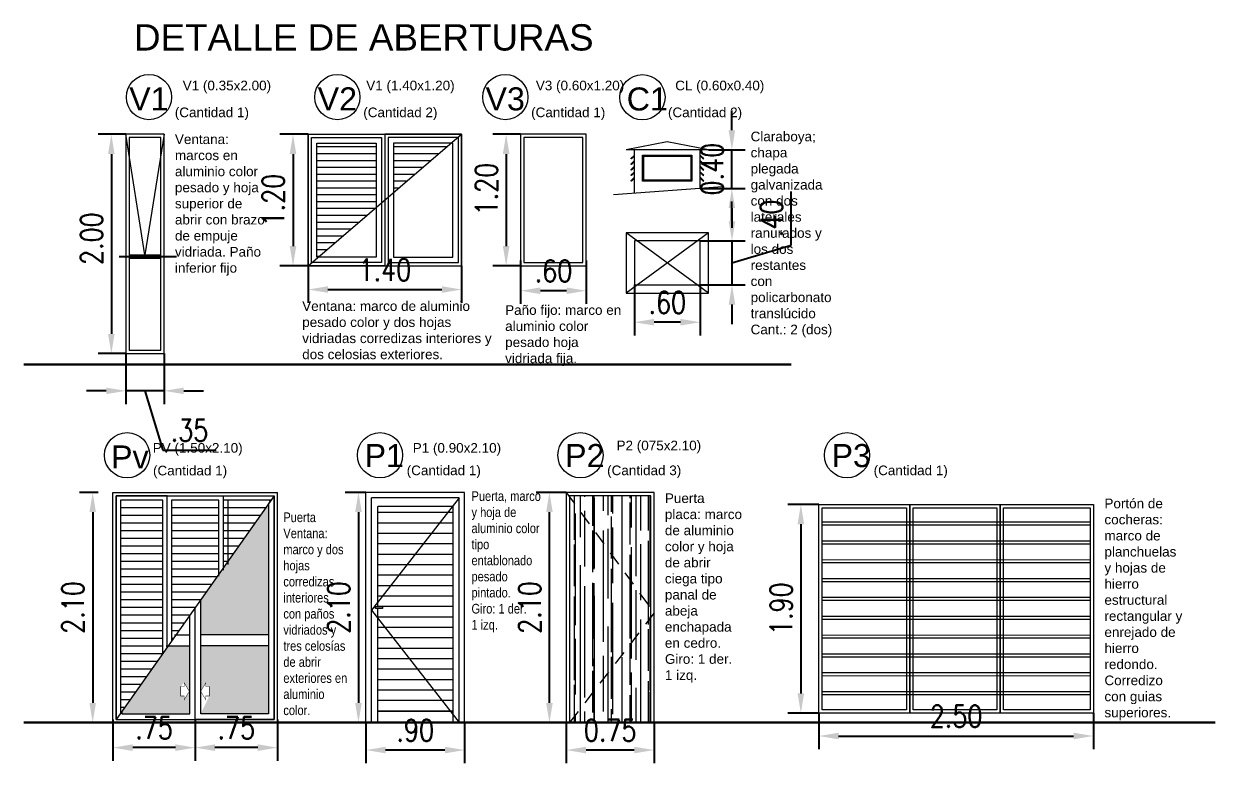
# Model space of a CAD drawing. Header units: millimetres. Extents: x 2761 to 3221, y 1635 to 1962.
# Drawn here: x 2796.51 to 2807.38, y 1922.43 to 1929.18 of the extents above; entities that cross this region are included whole.
import ezdxf

# ---------------------------------------------------------------- set-up
doc = ezdxf.new("R2010")
doc.units = ezdxf.units.MM
doc.linetypes.add('DASHED2', pattern=[9.525, 6.35, -3.175])
doc.layers.get('Defpoints').update_dxf_attribs({"lineweight": 5})
for name, color, linetype, lineweight in [('Aberturas', 239, 'Continuous', 18), ('Cotas', 8, 'Continuous', 15), ('Detalles', 3, 'Continuous', 15), ('Textos', 3, 'Continuous', 9), ('Vistas', 1, 'Continuous', 20)]:
    doc.layers.add(name, color=color, linetype=linetype, lineweight=lineweight)
doc.layers.add('No View', color=70, linetype='Continuous', plot=False)
doc.styles.add('ARIAL', font='arial.ttf')
doc.styles.add('cotas', font='romans.shx', dxfattribs={"width": 0.8})
doc.styles.get("Standard").update_dxf_attribs({"font": 'arial.ttf'})
doc.linetypes.add('ZIGZAG', pattern='A,0.00254,-5.08,[131,ltypeshp.shx,S=5.08,R=0,X=-5.08,Y=0],-10.16,[131,ltypeshp.shx,S=5.08,R=180,X=5.08,Y=0],-5.08', length=20.32254)
doc.dimstyles.new('Esc 1-100', dxfattribs={"dimtxt": 0.2, "dimasz": 0.18, "dimexe": 0.12, "dimexo": 0, "dimgap": 0.08, "dimtad": 1, "dimzin": 4, "dimdsep": 46, "dimtxsty": 'cotas', "dimcen": 2.5, "dimclrd": 7, "dimclre": 7, "dimclrt": 256, "dimaunit": 1, "dimadec": 3, "dimazin": 0, "dimtfac": 1, "dimtmove": 1, "dimatfit": 3, "dimfxl": 0.12, "dimarcsym": 0})

# ---------------------------------------------------------------- blocks, each defined once
blk = doc.blocks.new('*D62')
at = {"layer": 'Cotas', "color": 7, "lineweight": -2, "transparency": 16777216}
for p, q in [((2797.191, 1924.904), (2797.021, 1924.904)), ((2797.141, 1924.724), (2797.141, 1922.984)), ((2797.191, 1922.804), (2797.021, 1922.804))]:
    blk.add_line(p, q, dxfattribs=at)
at = {"layer": 'Cotas', "color": 7, "transparency": 16777216}
for points in [[(2797.111, 1924.724), (2797.171, 1924.724), (2797.141, 1924.904)], [(2797.111, 1922.984), (2797.171, 1922.984), (2797.141, 1922.804)]]:
    blk.add_solid(points, dxfattribs=at)
at = {"layer": 'Defpoints', "color": 0, "transparency": 16777216}
for p in [(2797.191, 1924.904), (2797.141, 1922.804), (2797.191, 1922.804)]:
    blk.add_point(p, dxfattribs=at)
at = {"layer": 'Cotas', "transparency": 16777216, "insert": (2796.961, 1923.854), "char_height": 0.2, "attachment_point": 5, "rotation": 90, "style": 'cotas'}
blk.add_mtext('2.10', dxfattribs=at)
blk = doc.blocks.new('Sbpln082')
at = {"color": 0, "linetype": 'ByBlock', "const_width": 0.019}
blk.add_lwpolyline([(0, 0), (-0.228, 0.378), (-0.228, 0.209), (-0.38, 0.209), (-0.38, 0), (-0.38, -0.209), (-0.228, -0.209), (-0.228, -0.378)], close=True, dxfattribs=at)
blk.add_lwpolyline([(0, 0), (-0.228, 0.378), (-0.228, 0.209), (-0.38, 0.209), (-0.38, 0), (-0.38, -0.209), (-0.228, -0.209), (-0.228, -0.378)], close=True, dxfattribs=at)
blk = doc.blocks.new('*D140')
at = {"layer": 'Cotas', "color": 7, "lineweight": -2, "transparency": 16777216}
for p, q in [((2797.326, 1922.834), (2797.326, 1922.456)), ((2798.076, 1922.834), (2798.076, 1922.456)), ((2797.896, 1922.576), (2797.506, 1922.576))]:
    blk.add_line(p, q, dxfattribs=at)
at = {"layer": 'Cotas', "color": 7, "transparency": 16777216}
for points in [[(2797.506, 1922.606), (2797.506, 1922.546), (2797.326, 1922.576)], [(2797.896, 1922.606), (2797.896, 1922.546), (2798.076, 1922.576)]]:
    blk.add_solid(points, dxfattribs=at)
at = {"layer": 'Defpoints', "color": 0, "transparency": 16777216}
for p in [(2797.326, 1922.834), (2798.076, 1922.834), (2797.326, 1922.576)]:
    blk.add_point(p, dxfattribs=at)
at = {"layer": 'Cotas', "transparency": 16777216, "insert": (2797.701, 1922.756), "char_height": 0.2, "attachment_point": 5, "style": 'cotas'}
blk.add_mtext('.75', dxfattribs=at)
blk = doc.blocks.new('*D63')
at = {"layer": 'Cotas', "color": 7, "lineweight": -2, "transparency": 16777216}
for p, q in [((2798.076, 1922.834), (2798.076, 1922.456)), ((2798.826, 1922.834), (2798.826, 1922.456)), ((2798.646, 1922.576), (2798.256, 1922.576))]:
    blk.add_line(p, q, dxfattribs=at)
at = {"layer": 'Cotas', "color": 7, "transparency": 16777216}
for points in [[(2798.256, 1922.606), (2798.256, 1922.546), (2798.076, 1922.576)], [(2798.646, 1922.606), (2798.646, 1922.546), (2798.826, 1922.576)]]:
    blk.add_solid(points, dxfattribs=at)
at = {"layer": 'Defpoints', "color": 0, "transparency": 16777216}
for p in [(2798.076, 1922.834), (2798.826, 1922.834), (2798.076, 1922.576)]:
    blk.add_point(p, dxfattribs=at)
at = {"layer": 'Cotas', "transparency": 16777216, "insert": (2798.451, 1922.756), "char_height": 0.2, "attachment_point": 5, "style": 'cotas'}
blk.add_mtext('.75', dxfattribs=at)
blk = doc.blocks.new('*D141')
at = {"layer": 'Cotas', "color": 7, "lineweight": -2, "transparency": 16777216}
for p, q in [((2799.106, 1928.17), (2798.848, 1928.17)), ((2798.968, 1927.99), (2798.968, 1927.15)), ((2799.106, 1926.97), (2798.848, 1926.97))]:
    blk.add_line(p, q, dxfattribs=at)
at = {"layer": 'Cotas', "color": 7, "transparency": 16777216}
for points in [[(2798.938, 1927.99), (2798.998, 1927.99), (2798.968, 1928.17)], [(2798.938, 1927.15), (2798.998, 1927.15), (2798.968, 1926.97)]]:
    blk.add_solid(points, dxfattribs=at)
at = {"layer": 'Defpoints', "color": 0, "transparency": 16777216}
for p in [(2799.106, 1928.17), (2798.968, 1926.97), (2799.106, 1926.97)]:
    blk.add_point(p, dxfattribs=at)
at = {"layer": 'Cotas', "transparency": 16777216, "insert": (2798.788, 1927.57), "char_height": 0.2, "attachment_point": 5, "rotation": 90, "style": 'cotas'}
blk.add_mtext('1.20', dxfattribs=at)
blk = doc.blocks.new('*D142')
at = {"layer": 'Cotas', "color": 7, "lineweight": -2, "transparency": 16777216}
for p, q in [((2799.106, 1926.97), (2799.106, 1926.634)), ((2800.506, 1926.97), (2800.506, 1926.634)), ((2799.286, 1926.754), (2800.326, 1926.754))]:
    blk.add_line(p, q, dxfattribs=at)
at = {"layer": 'Cotas', "color": 7, "transparency": 16777216}
for points in [[(2799.286, 1926.784), (2799.286, 1926.724), (2799.106, 1926.754)], [(2800.326, 1926.784), (2800.326, 1926.724), (2800.506, 1926.754)]]:
    blk.add_solid(points, dxfattribs=at)
at = {"layer": 'Defpoints', "color": 0, "transparency": 16777216}
for p in [(2799.106, 1926.97), (2800.506, 1926.97), (2800.506, 1926.754)]:
    blk.add_point(p, dxfattribs=at)
at = {"layer": 'Cotas', "transparency": 16777216, "insert": (2799.806, 1926.934), "char_height": 0.2, "attachment_point": 5, "style": 'cotas'}
blk.add_mtext('1.40', dxfattribs=at)
blk = doc.blocks.new('*D143')
at = {"layer": 'Cotas', "color": 7, "lineweight": -2, "transparency": 16777216}
for p, q in [((2799.633, 1924.904), (2799.445, 1924.904)), ((2799.565, 1924.724), (2799.565, 1922.984)), ((2799.633, 1922.804), (2799.445, 1922.804))]:
    blk.add_line(p, q, dxfattribs=at)
at = {"layer": 'Cotas', "color": 7, "transparency": 16777216}
for points in [[(2799.535, 1924.724), (2799.595, 1924.724), (2799.565, 1924.904)], [(2799.535, 1922.984), (2799.595, 1922.984), (2799.565, 1922.804)]]:
    blk.add_solid(points, dxfattribs=at)
at = {"layer": 'Defpoints', "color": 0, "transparency": 16777216}
for p in [(2799.633, 1924.904), (2799.565, 1922.804), (2799.633, 1922.804)]:
    blk.add_point(p, dxfattribs=at)
at = {"layer": 'Cotas', "transparency": 16777216, "insert": (2799.385, 1923.854), "char_height": 0.2, "attachment_point": 5, "rotation": 90, "style": 'cotas'}
blk.add_mtext('2.10', dxfattribs=at)
blk = doc.blocks.new('*D144')
at = {"layer": 'Cotas', "color": 7, "lineweight": -2, "transparency": 16777216}
for p, q in [((2799.633, 1922.804), (2799.633, 1922.434)), ((2800.533, 1922.804), (2800.533, 1922.434)), ((2800.353, 1922.554), (2799.813, 1922.554))]:
    blk.add_line(p, q, dxfattribs=at)
at = {"layer": 'Cotas', "color": 7, "transparency": 16777216}
for points in [[(2799.813, 1922.584), (2799.813, 1922.524), (2799.633, 1922.554)], [(2800.353, 1922.584), (2800.353, 1922.524), (2800.533, 1922.554)]]:
    blk.add_solid(points, dxfattribs=at)
at = {"layer": 'Defpoints', "color": 0, "transparency": 16777216}
for p in [(2799.633, 1922.804), (2800.533, 1922.804), (2799.633, 1922.554)]:
    blk.add_point(p, dxfattribs=at)
at = {"layer": 'Cotas', "transparency": 16777216, "insert": (2800.083, 1922.734), "char_height": 0.2, "attachment_point": 5, "style": 'cotas'}
blk.add_mtext('.90', dxfattribs=at)
blk = doc.blocks.new('*D145')
at = {"layer": 'Cotas', "color": 7, "lineweight": -2, "transparency": 16777216}
for p, q in [((2801.461, 1922.804), (2801.461, 1922.434)), ((2802.261, 1922.804), (2802.261, 1922.434)), ((2802.081, 1922.554), (2801.641, 1922.554))]:
    blk.add_line(p, q, dxfattribs=at)
at = {"layer": 'Cotas', "color": 7, "transparency": 16777216}
for points in [[(2801.641, 1922.584), (2801.641, 1922.524), (2801.461, 1922.554)], [(2802.081, 1922.584), (2802.081, 1922.524), (2802.261, 1922.554)]]:
    blk.add_solid(points, dxfattribs=at)
at = {"layer": 'Defpoints', "color": 0, "transparency": 16777216}
for p in [(2801.461, 1922.804), (2802.261, 1922.804), (2801.461, 1922.554)]:
    blk.add_point(p, dxfattribs=at)
at = {"layer": 'Cotas', "transparency": 16777216, "insert": (2801.861, 1922.734), "char_height": 0.2, "attachment_point": 5, "style": 'cotas'}
blk.add_mtext('0.75', dxfattribs=at)
blk = doc.blocks.new('*D146')
at = {"layer": 'Cotas', "color": 7, "lineweight": -2, "transparency": 16777216}
for p, q in [((2801.461, 1924.904), (2801.187, 1924.904)), ((2801.307, 1922.984), (2801.307, 1924.724)), ((2801.461, 1922.804), (2801.187, 1922.804))]:
    blk.add_line(p, q, dxfattribs=at)
at = {"layer": 'Cotas', "color": 7, "transparency": 16777216}
for points in [[(2801.277, 1924.724), (2801.337, 1924.724), (2801.307, 1924.904)], [(2801.277, 1922.984), (2801.337, 1922.984), (2801.307, 1922.804)]]:
    blk.add_solid(points, dxfattribs=at)
at = {"layer": 'Defpoints', "color": 0, "transparency": 16777216}
for p in [(2801.307, 1924.904), (2801.461, 1924.904), (2801.461, 1922.804)]:
    blk.add_point(p, dxfattribs=at)
at = {"layer": 'Cotas', "transparency": 16777216, "insert": (2801.127, 1923.854), "char_height": 0.2, "attachment_point": 5, "rotation": 90, "style": 'cotas'}
blk.add_mtext('2.10', dxfattribs=at)
blk = doc.blocks.new('*D64')
at = {"layer": 'Cotas', "color": 7, "lineweight": -2, "transparency": 16777216}
for p, q in [((2801.044, 1928.17), (2800.792, 1928.17)), ((2800.912, 1927.99), (2800.912, 1927.15)), ((2801.044, 1926.97), (2800.792, 1926.97))]:
    blk.add_line(p, q, dxfattribs=at)
at = {"layer": 'Cotas', "color": 7, "transparency": 16777216}
for points in [[(2800.882, 1927.99), (2800.942, 1927.99), (2800.912, 1928.17)], [(2800.882, 1927.15), (2800.942, 1927.15), (2800.912, 1926.97)]]:
    blk.add_solid(points, dxfattribs=at)
at = {"layer": 'Defpoints', "color": 0, "transparency": 16777216}
for p in [(2801.044, 1928.17), (2800.912, 1926.97), (2801.044, 1926.97)]:
    blk.add_point(p, dxfattribs=at)
at = {"layer": 'Cotas', "transparency": 16777216, "insert": (2800.732, 1927.67), "char_height": 0.2, "attachment_point": 5, "rotation": 90, "style": 'cotas'}
blk.add_mtext('1.20', dxfattribs=at)
blk = doc.blocks.new('*D65')
at = {"layer": 'Cotas', "color": 7, "lineweight": -2, "transparency": 16777216}
for p, q in [((2801.044, 1927.02), (2801.044, 1926.623)), ((2801.643, 1927.02), (2801.643, 1926.623)), ((2801.463, 1926.743), (2801.224, 1926.743))]:
    blk.add_line(p, q, dxfattribs=at)
at = {"layer": 'Cotas', "color": 7, "transparency": 16777216}
for points in [[(2801.224, 1926.773), (2801.224, 1926.713), (2801.044, 1926.743)], [(2801.463, 1926.773), (2801.463, 1926.713), (2801.643, 1926.743)]]:
    blk.add_solid(points, dxfattribs=at)
at = {"layer": 'Defpoints', "color": 0, "transparency": 16777216}
for p in [(2801.044, 1927.02), (2801.643, 1927.02), (2801.044, 1926.743)]:
    blk.add_point(p, dxfattribs=at)
at = {"layer": 'Cotas', "transparency": 16777216, "insert": (2801.344, 1926.923), "char_height": 0.2, "attachment_point": 5, "style": 'cotas'}
blk.add_mtext('.60', dxfattribs=at)
blk = doc.blocks.new('*D66')
at = {"layer": 'Cotas', "color": 7, "lineweight": -2, "transparency": 16777216}
for p, q in [((2797.444, 1928.17), (2797.191, 1928.17)), ((2797.311, 1927.99), (2797.311, 1926.35)), ((2797.444, 1926.17), (2797.191, 1926.17))]:
    blk.add_line(p, q, dxfattribs=at)
at = {"layer": 'Cotas', "color": 7, "transparency": 16777216}
for points in [[(2797.281, 1927.99), (2797.341, 1927.99), (2797.311, 1928.17)], [(2797.281, 1926.35), (2797.341, 1926.35), (2797.311, 1926.17)]]:
    blk.add_solid(points, dxfattribs=at)
at = {"layer": 'Defpoints', "color": 0, "transparency": 16777216}
for p in [(2797.444, 1928.17), (2797.311, 1926.17), (2797.444, 1926.17)]:
    blk.add_point(p, dxfattribs=at)
at = {"layer": 'Cotas', "transparency": 16777216, "insert": (2797.131, 1927.218), "char_height": 0.2, "attachment_point": 5, "rotation": 90, "style": 'cotas'}
blk.add_mtext('2.00', dxfattribs=at)
blk = doc.blocks.new('*D67')
at = {"layer": 'Cotas', "color": 7, "lineweight": -2, "transparency": 16777216}
for p, q in [((2797.444, 1926.17), (2797.444, 1925.71)), ((2797.792, 1926.17), (2797.792, 1925.71)), ((2797.264, 1925.83), (2797.084, 1925.83)), ((2797.792, 1925.83), (2797.444, 1925.83)), ((2797.792, 1925.83), (2797.444, 1925.83)), ((2797.618, 1925.83), (2797.78, 1925.29)), ((2797.972, 1925.83), (2798.152, 1925.83)), ((2797.78, 1925.29), (2798.268, 1925.29))]:
    blk.add_line(p, q, dxfattribs=at)
at = {"layer": 'Cotas', "color": 7, "transparency": 16777216}
for points in [[(2797.264, 1925.86), (2797.264, 1925.8), (2797.444, 1925.83)], [(2797.972, 1925.86), (2797.972, 1925.8), (2797.792, 1925.83)]]:
    blk.add_solid(points, dxfattribs=at)
at = {"layer": 'Defpoints', "color": 0, "transparency": 16777216}
for p in [(2797.444, 1926.17), (2797.792, 1926.17), (2797.444, 1925.83)]:
    blk.add_point(p, dxfattribs=at)
at = {"layer": 'Cotas', "transparency": 16777216, "insert": (2798.024, 1925.47), "char_height": 0.2, "attachment_point": 5, "style": 'cotas'}
blk.add_mtext('.35', dxfattribs=at)
blk = doc.blocks.new('*D147')
at = {"layer": 'Cotas', "color": 7, "lineweight": -2, "transparency": 16777216}
for p, q in [((2802.971, 1928.207), (2802.971, 1928.387)), ((2802.757, 1928.027), (2803.091, 1928.027)), ((2802.971, 1927.677), (2802.971, 1928.027)), ((2802.682, 1927.677), (2803.091, 1927.677)), ((2802.971, 1927.497), (2802.971, 1927.317))]:
    blk.add_line(p, q, dxfattribs=at)
at = {"layer": 'Cotas', "color": 7, "transparency": 16777216}
for points in [[(2802.941, 1928.207), (2803.001, 1928.207), (2802.971, 1928.027)], [(2802.941, 1927.497), (2803.001, 1927.497), (2802.971, 1927.677)]]:
    blk.add_solid(points, dxfattribs=at)
at = {"layer": 'Defpoints', "color": 0, "transparency": 16777216}
for p in [(2802.757, 1928.027), (2802.971, 1928.027), (2802.682, 1927.677)]:
    blk.add_point(p, dxfattribs=at)
at = {"layer": 'Cotas', "transparency": 16777216, "insert": (2802.791, 1927.852), "char_height": 0.2, "attachment_point": 5, "rotation": 90, "style": 'cotas'}
blk.add_mtext('0.40', dxfattribs=at)
blk = doc.blocks.new('*D148')
at = {"layer": 'Cotas', "color": 7, "lineweight": -2, "transparency": 16777216}
for p, q in [((2802.082, 1926.797), (2802.082, 1926.336)), ((2802.682, 1926.797), (2802.682, 1926.336)), ((2802.502, 1926.456), (2802.262, 1926.456))]:
    blk.add_line(p, q, dxfattribs=at)
at = {"layer": 'Cotas', "color": 7, "transparency": 16777216}
for points in [[(2802.262, 1926.486), (2802.262, 1926.426), (2802.082, 1926.456)], [(2802.502, 1926.486), (2802.502, 1926.426), (2802.682, 1926.456)]]:
    blk.add_solid(points, dxfattribs=at)
at = {"layer": 'Defpoints', "color": 0, "transparency": 16777216}
for p in [(2802.082, 1926.797), (2802.682, 1926.797), (2802.082, 1926.456)]:
    blk.add_point(p, dxfattribs=at)
at = {"layer": 'Cotas', "transparency": 16777216, "insert": (2802.382, 1926.636), "char_height": 0.2, "attachment_point": 5, "style": 'cotas'}
blk.add_mtext('.60', dxfattribs=at)
blk = doc.blocks.new('*D93')
at = {"layer": 'Cotas', "color": 7, "lineweight": -2, "transparency": 16777216}
for p, q in [((2802.972, 1927.377), (2802.972, 1927.557)), ((2803.512, 1927.159), (2803.512, 1927.647)), ((2802.682, 1927.197), (2803.092, 1927.197)), ((2802.972, 1927.197), (2802.972, 1926.797)), ((2802.972, 1927.197), (2802.972, 1926.797)), ((2802.972, 1926.997), (2803.512, 1927.159)), ((2802.682, 1926.797), (2803.092, 1926.797)), ((2802.972, 1926.617), (2802.972, 1926.437))]:
    blk.add_line(p, q, dxfattribs=at)
at = {"layer": 'Cotas', "color": 7, "transparency": 16777216}
for points in [[(2802.942, 1927.377), (2803.002, 1927.377), (2802.972, 1927.197)], [(2802.942, 1926.617), (2803.002, 1926.617), (2802.972, 1926.797)]]:
    blk.add_solid(points, dxfattribs=at)
at = {"layer": 'Defpoints', "color": 0, "transparency": 16777216}
for p in [(2802.682, 1927.197), (2802.682, 1926.797), (2802.972, 1926.797)]:
    blk.add_point(p, dxfattribs=at)
at = {"layer": 'Cotas', "transparency": 16777216, "insert": (2803.332, 1927.403), "char_height": 0.2, "attachment_point": 5, "rotation": 90, "style": 'cotas'}
blk.add_mtext('.40', dxfattribs=at)
blk = doc.blocks.new('*D31')
at = {"layer": 'Cotas', "color": 7, "lineweight": -2, "transparency": 16777216}
for p, q in [((2803.764, 1924.794), (2803.48, 1924.794)), ((2803.6, 1924.614), (2803.6, 1923.071)), ((2803.764, 1922.891), (2803.48, 1922.891))]:
    blk.add_line(p, q, dxfattribs=at)
at = {"layer": 'Cotas', "color": 7, "transparency": 16777216}
for points in [[(2803.57, 1924.614), (2803.63, 1924.614), (2803.6, 1924.794)], [(2803.57, 1923.071), (2803.63, 1923.071), (2803.6, 1922.891)]]:
    blk.add_solid(points, dxfattribs=at)
at = {"layer": 'Defpoints', "color": 0, "transparency": 16777216}
for p in [(2803.764, 1924.794), (2803.6, 1922.891), (2803.764, 1922.891)]:
    blk.add_point(p, dxfattribs=at)
at = {"layer": 'Cotas', "transparency": 16777216, "insert": (2803.42, 1923.843), "char_height": 0.2, "attachment_point": 5, "rotation": 90, "style": 'cotas'}
blk.add_mtext('1.90', dxfattribs=at)
blk = doc.blocks.new('*D32')
at = {"layer": 'Cotas', "color": 7, "lineweight": -2, "transparency": 16777216}
for p, q in [((2803.764, 1922.891), (2803.764, 1922.562)), ((2806.268, 1922.891), (2806.268, 1922.562)), ((2803.944, 1922.682), (2806.088, 1922.682))]:
    blk.add_line(p, q, dxfattribs=at)
at = {"layer": 'Cotas', "color": 7, "transparency": 16777216}
for points in [[(2803.944, 1922.712), (2803.944, 1922.652), (2803.764, 1922.682)], [(2806.088, 1922.712), (2806.088, 1922.652), (2806.268, 1922.682)]]:
    blk.add_solid(points, dxfattribs=at)
at = {"layer": 'Defpoints', "color": 0, "transparency": 16777216}
for p in [(2803.764, 1922.891), (2806.268, 1922.891), (2806.268, 1922.682)]:
    blk.add_point(p, dxfattribs=at)
at = {"layer": 'Cotas', "transparency": 16777216, "insert": (2805.016, 1922.862), "char_height": 0.2, "attachment_point": 5, "style": 'cotas'}
blk.add_mtext('2.50', dxfattribs=at)

msp = doc.modelspace()

# ---------------------------------------------------------------- hatches: boundary and pattern name
at = {"layer": 'Detalles', "lineweight": 5}
h = msp.add_hatch(dxfattribs=at)
h.set_pattern_fill('LINE', color=256, scale=0.5, style=0)
h.set_pattern_definition([(180, (2832.18184, 1915.869814), (0, 0.0625), [])])
h.paths.add_polyline_path([(2799.726, 1928.09), (2799.186, 1928.09), (2799.186, 1927.05), (2799.199, 1927.05), (2799.726, 1927.502)])
h = msp.add_hatch(dxfattribs=at)
h.set_pattern_fill('LINE', color=256, scale=0.5, style=0)
h.set_pattern_definition([(7e-15, (2768.129496, 1915.869814), (0, 0.0625), [])])
h.paths.add_polyline_path([(2800.412, 1928.09), (2799.886, 1928.09), (2799.886, 1927.639)])
at = {"layer": 'Detalles'}
h = msp.add_hatch(dxfattribs=at)
h.set_pattern_fill('_USER', color=256, scale=0.07, style=0, pattern_type=0)
h.set_pattern_definition([(0, (2845.61752, 2011.845706), (0, 0.07), [])])
h.paths.add_polyline_path([(2797.78, 1924.834), (2797.396, 1924.834), (2797.396, 1923.608), (2797.78, 1923.608)])
h.paths.add_polyline_path([(2798.293, 1924.834), (2797.86, 1924.834), (2797.86, 1923.547), (2798.293, 1924.161)])
h.paths.add_polyline_path([(2798.796, 1924.874), (2798.333, 1924.874), (2798.333, 1924.217)])
h.paths.add_polyline_path([(2797.78, 1923.608), (2797.396, 1923.608), (2797.396, 1923.508), (2797.78, 1923.508)])
h.paths.add_polyline_path([(2797.78, 1923.434), (2797.78, 1923.508), (2797.396, 1923.508), (2797.396, 1922.891)])
at = {"layer": 'Detalles', "lineweight": 5}
h = msp.add_hatch(dxfattribs=at)
h.set_pattern_fill('AR-RROOF', color=256, scale=0.005, angle=90, style=0)
h.set_pattern_definition([(90, (2670.01746, 1297.52043), (-0.127, 0.2794), [1.905, -0.254, 0.635, -0.127]), (90, (2669.95396, 1297.68934), (-0.16891, -0.127), [0.381, -0.04191, 0.762, -0.09525]), (90, (2669.90951, 1297.58393), (-0.08509, 0.6604), [1.016, -0.1778, 0.508, -0.127])])
h.paths.add_polyline_path([(2802.231, 1924.874), (2801.491, 1924.874), (2801.491, 1924.863), (2802.231, 1923.845)])
h.paths.add_polyline_path([(2801.491, 1924.863), (2801.491, 1922.804), (2802.231, 1923.765), (2802.231, 1923.845)])
h.paths.add_polyline_path([(2802.231, 1923.765), (2801.491, 1922.804), (2802.231, 1922.804)])
at = {"layer": 'Detalles', "linetype": 'ZIGZAG'}
h = msp.add_hatch(color=8, dxfattribs=at)
h.set_gradient(color1=(128, 128, 128), one_color=1, tint=1)
h.paths.add_polyline_path([(2798.746, 1924.803), (2798.126, 1923.925), (2798.126, 1923.604), (2798.746, 1923.604)])
h.paths.add_polyline_path([(2798.126, 1923.504), (2798.126, 1923.091), (2798.173, 1923.168), (2798.173, 1923.133), (2798.205, 1923.133), (2798.205, 1923.09), (2798.205, 1923.047), (2798.126, 1922.884), (2798.746, 1922.884), (2798.746, 1923.504)])
h.paths.add_polyline_path([(2798.026, 1923.504), (2797.829, 1923.504), (2797.406, 1922.905), (2797.406, 1922.884), (2798.026, 1922.884)])
h.paths.add_polyline_path([(2797.974, 1923.168), (2798.022, 1923.09), (2797.974, 1923.012), (2797.974, 1923.047), (2797.943, 1923.047), (2797.943, 1923.09), (2797.943, 1923.133)], flags=16)
at = {"layer": 'Detalles', "lineweight": 5}
h = msp.add_hatch(dxfattribs=at)
h.set_pattern_fill('ANSI31', color=256, scale=0.03, angle=135, style=0)
h.set_pattern_definition([(180, (2709.10712, 2046.54737), (0, -0.09525), [])])
h.paths.add_polyline_path([(2800.401, 1922.909), (2799.741, 1923.754), (2799.741, 1922.909)])
h.paths.add_polyline_path([(2800.401, 1922.909), (2800.43, 1922.909), (2800.43, 1924.775), (2800.421, 1924.775), (2799.741, 1923.904), (2799.741, 1923.862), (2799.785, 1923.862), (2799.785, 1923.846), (2799.741, 1923.846), (2799.741, 1923.754)])
h.paths.add_polyline_path([(2800.421, 1924.775), (2799.741, 1924.775), (2799.741, 1923.904)], flags=17)

# ---------------------------------------------------------------- linework, layer by layer
at = {"layer": 'Aberturas', "color": 7, "lineweight": 15}
for p, q in [((2802.757, 1928.027), (2802.382, 1928.102)), ((2802.757, 1928.027), (2802.007, 1928.027)), ((2802.884, 1927.692), (2801.892, 1927.617))]:
    msp.add_line(p, q, dxfattribs=at)
at = {"layer": 'Detalles', "lineweight": 5}
for p, q in [((2799.106, 1928.17), (2800.506, 1928.17)), ((2799.106, 1928.17), (2799.106, 1926.97)), ((2799.106, 1926.97), (2800.506, 1928.17)), ((2800.506, 1928.17), (2800.506, 1926.97)), ((2802.382, 1928.102), (2802.007, 1928.027)), ((2802.082, 1927.632), (2802.082, 1928.027)), ((2802.682, 1927.677), (2802.682, 1928.027)), ((2802.757, 1926.722), (2802.007, 1927.272)), ((2802.757, 1927.272), (2802.007, 1926.722)), ((2797.474, 1927.07), (2797.762, 1927.07)), ((2797.474, 1927.04), (2797.762, 1927.04)), ((2799.106, 1926.97), (2800.506, 1926.97)), ((2797.444, 1926.17), (2797.792, 1926.17)), ((2797.326, 1924.904), (2798.826, 1924.904)), ((2797.326, 1922.804), (2797.326, 1924.904)), ((2797.356, 1924.874), (2798.796, 1924.874)), ((2797.356, 1922.834), (2797.356, 1924.874)), ((2798.796, 1924.874), (2797.356, 1922.834)), ((2797.82, 1923.49), (2797.82, 1924.874)), ((2798.333, 1924.194), (2798.333, 1924.874)), ((2798.796, 1922.834), (2798.796, 1924.874)), ((2798.826, 1922.804), (2798.826, 1924.904)), ((2799.633, 1922.804), (2799.633, 1924.904)), ((2800.533, 1924.904), (2799.633, 1924.904)), ((2799.683, 1922.804), (2799.683, 1924.854)), ((2800.483, 1924.854), (2799.683, 1924.854)), ((2800.483, 1924.854), (2799.683, 1923.829)), ((2800.483, 1922.804), (2800.483, 1924.854)), ((2800.533, 1922.804), (2800.533, 1924.904)), ((2799.741, 1923.862), (2799.741, 1924.775)), ((2800.43, 1924.775), (2799.741, 1924.775)), ((2800.43, 1922.804), (2800.43, 1924.775)), ((2806.238, 1924.631), (2803.794, 1924.632)), ((2806.238, 1924.604), (2803.794, 1924.604)), ((2806.238, 1924.459), (2803.794, 1924.46)), ((2806.238, 1924.432), (2803.794, 1924.433)), ((2806.238, 1924.287), (2803.794, 1924.288)), ((2806.238, 1924.26), (2803.794, 1924.261)), ((2806.238, 1924.116), (2803.794, 1924.116)), ((2806.238, 1924.088), (2803.794, 1924.089)), ((2806.238, 1923.944), (2803.794, 1923.944)), ((2806.238, 1923.917), (2803.794, 1923.917)), ((2799.683, 1923.829), (2800.483, 1922.804)), ((2799.741, 1922.804), (2799.741, 1923.846)), ((2806.238, 1923.772), (2803.794, 1923.773)), ((2806.238, 1923.745), (2803.794, 1923.745)), ((2797.888, 1923.604), (2798.026, 1923.604)), ((2798.746, 1923.604), (2798.126, 1923.604)), ((2806.238, 1923.6), (2803.794, 1923.601)), ((2806.238, 1923.573), (2803.794, 1923.574)), ((2797.812, 1923.504), (2798.026, 1923.504)), ((2798.746, 1923.504), (2798.126, 1923.504)), ((2806.238, 1923.428), (2803.794, 1923.429)), ((2806.238, 1923.401), (2803.794, 1923.402)), ((2806.238, 1923.257), (2803.794, 1923.257)), ((2806.238, 1923.229), (2803.794, 1923.23)), ((2806.238, 1923.085), (2803.794, 1923.085)), ((2806.238, 1923.057), (2803.794, 1923.058)), ((2799.741, 1922.909), (2800.43, 1922.909)), ((2797.326, 1922.804), (2798.826, 1922.804)), ((2797.356, 1922.834), (2798.796, 1922.834)), ((2799.633, 1922.804), (2800.533, 1922.804))]:
    msp.add_line(p, q, dxfattribs=at)
at = {"layer": 'Detalles', "color": 7, "linetype": 'DASHED2', "ltscale": 0.02}
for p, q in [((2801.461, 1924.904), (2802.261, 1923.804)), ((2802.261, 1923.804), (2801.491, 1922.804))]:
    msp.add_line(p, q, dxfattribs=at)
at = {"layer": 'Detalles', "lineweight": 5}
for points in [[(2797.444, 1926.17), (2797.792, 1926.17), (2797.792, 1928.17), (2797.444, 1928.17)], [(2797.474, 1926.2), (2797.762, 1926.2), (2797.762, 1928.14), (2797.474, 1928.14)], [(2799.106, 1928.17), (2799.806, 1928.17), (2799.806, 1926.97), (2799.106, 1926.97)], [(2799.136, 1928.14), (2799.776, 1928.14), (2799.776, 1927), (2799.136, 1927)], [(2800.506, 1928.17), (2799.806, 1928.17), (2799.806, 1926.97), (2800.506, 1926.97)], [(2800.476, 1928.14), (2799.836, 1928.14), (2799.836, 1927), (2800.476, 1927)], [(2801.044, 1926.97), (2801.643, 1926.97), (2801.643, 1928.17), (2801.044, 1928.17)], [(2801.074, 1927), (2801.613, 1927), (2801.613, 1928.14), (2801.074, 1928.14)], [(2799.186, 1928.09), (2799.726, 1928.09), (2799.726, 1927.05), (2799.186, 1927.05)], [(2800.426, 1928.09), (2799.886, 1928.09), (2799.886, 1927.05), (2800.426, 1927.05)], [(2802.607, 1927.742), (2802.157, 1927.742), (2802.157, 1927.98), (2802.607, 1927.98)], [(2802.597, 1927.752), (2802.167, 1927.752), (2802.167, 1927.97), (2802.597, 1927.97)], [(2802.007, 1926.722), (2802.757, 1926.722), (2802.757, 1927.272), (2802.007, 1927.272)], [(2802.082, 1926.797), (2802.682, 1926.797), (2802.682, 1927.197), (2802.082, 1927.197)], [(2801.461, 1922.804), (2802.261, 1922.804), (2802.261, 1924.904), (2801.461, 1924.904)], [(2801.491, 1922.804), (2802.231, 1922.804), (2802.231, 1924.874), (2801.491, 1924.874)], [(2803.764, 1924.794), (2804.593, 1924.794), (2804.593, 1922.891), (2803.764, 1922.891)], [(2803.794, 1924.764), (2804.563, 1924.764), (2804.563, 1922.921), (2803.794, 1922.921)], [(2804.593, 1924.794), (2805.418, 1924.794), (2805.418, 1922.891), (2804.593, 1922.891)], [(2804.623, 1924.764), (2805.388, 1924.764), (2805.388, 1922.921), (2804.623, 1922.921)], [(2805.418, 1924.794), (2806.268, 1924.794), (2806.268, 1922.891), (2805.418, 1922.891)], [(2805.448, 1924.764), (2806.238, 1924.764), (2806.238, 1922.921), (2805.448, 1922.921)], [(2799.785, 1923.862), (2799.785, 1923.846), (2799.72, 1923.846), (2799.72, 1923.862)]]:
    msp.add_lwpolyline(points, close=True, dxfattribs=at)
for points in [[(2797.792, 1928.17), (2797.618, 1927.07), (2797.444, 1928.17)], [(2802.082, 1927.972), (2802.054, 1927.945), (2802.05, 1927.949), (2802.082, 1927.98)], [(2802.082, 1927.922), (2802.054, 1927.894), (2802.05, 1927.898), (2802.082, 1927.93)], [(2802.082, 1927.871), (2802.054, 1927.843), (2802.05, 1927.847), (2802.082, 1927.879)], [(2802.682, 1927.972), (2802.71, 1927.945), (2802.714, 1927.949), (2802.682, 1927.98)], [(2802.682, 1927.922), (2802.71, 1927.894), (2802.714, 1927.898), (2802.682, 1927.93)], [(2802.682, 1927.871), (2802.71, 1927.843), (2802.714, 1927.847), (2802.682, 1927.879)], [(2802.082, 1927.82), (2802.054, 1927.793), (2802.05, 1927.797), (2802.082, 1927.828)], [(2802.082, 1927.77), (2802.054, 1927.742), (2802.05, 1927.746), (2802.082, 1927.778)], [(2802.682, 1927.82), (2802.71, 1927.793), (2802.714, 1927.797), (2802.682, 1927.828)], [(2802.682, 1927.77), (2802.71, 1927.742), (2802.714, 1927.746), (2802.682, 1927.778)], [(2797.82, 1923.49), (2797.82, 1924.874), (2797.356, 1924.874), (2797.356, 1922.834)], [(2797.78, 1923.434), (2797.78, 1924.834), (2797.396, 1924.834), (2797.396, 1922.887)], [(2798.293, 1924.141), (2798.293, 1924.834), (2797.86, 1924.834), (2797.86, 1923.547)], [(2798.796, 1924.874), (2798.796, 1922.834), (2798.076, 1922.834), (2798.076, 1923.854)], [(2798.756, 1924.821), (2798.756, 1924.834), (2798.373, 1924.834), (2798.373, 1924.247)], [(2798.746, 1924.808), (2798.746, 1922.884), (2798.126, 1922.884), (2798.126, 1923.925)], [(2797.356, 1922.834), (2798.076, 1922.834), (2798.076, 1923.854)], [(2797.406, 1922.905), (2797.406, 1922.884), (2798.026, 1922.884), (2798.026, 1923.788)]]:
    msp.add_lwpolyline(points, dxfattribs=at)
at = {"layer": 'No View'}
msp.add_line((2797.383, 1927.055), (2797.906, 1927.055), dxfattribs=at)
at = {"layer": 'Textos', "lineweight": 18}
for centre in [(2797.654, 1928.509), (2799.373, 1928.509), (2800.904, 1928.509), (2802.155, 1928.508), (2797.455, 1925.243), (2799.762, 1925.243), (2801.59, 1925.243), (2804.021, 1925.243)]:
    msp.add_circle(centre, 0.206, dxfattribs=at)
at = {"layer": 'Vistas', "color": 2, "lineweight": 30}
for p, q in [((2796.513, 1926.07), (2803.512, 1926.07)), ((2796.513, 1922.804), (2807.379, 1922.804))]:
    msp.add_line(p, q, dxfattribs=at)

# ---------------------------------------------------------------- block references
at = {"layer": 'Detalles', "lineweight": 15}
for p, xscale, yscale, zscale in [((2798.022, 1923.09), 0.2072402392919912, 0.2072402392919912, 0.2072402392919912), ((2798.126, 1923.09), -0.2072402392919912, 0.207240239292048, 0.2072402392920122)]:
    msp.add_blockref('Sbpln082', p, dxfattribs=dict(at, xscale=xscale, yscale=yscale, zscale=zscale))

# ---------------------------------------------------------------- texts
at = {"layer": 'Textos', "lineweight": 20}
for s, height, p in [('DETALLE DE ABERTURAS', 0.24, (2797.518, 1928.934)), ('V1 (0.35x2.00)', 0.08798, (2797.962, 1928.571)), ('V1 (1.40x1.20)', 0.08798, (2799.636, 1928.571)), ('V3 (0.60x1.20)', 0.08798, (2801.183, 1928.571)), ('CL (0.60x0.40)', 0.08798, (2802.454, 1928.571)), ('(Cantidad 1)', 0.08798, (2797.89, 1928.326)), ('(Cantidad 2)', 0.08798, (2799.609, 1928.326)), ('(Cantidad 1)', 0.08798, (2801.14, 1928.326)), ('(Cantidad 2)', 0.08798, (2802.388, 1928.326)), ('P2 (075x2.10)', 0.08798, (2801.919, 1925.288)), ('PV (1.50x2.10)', 0.08798, (2797.689, 1925.266)), ('P1 (0.90x2.10)', 0.08798, (2800.06, 1925.266)), ('(Cantidad 1)', 0.08798, (2797.691, 1925.059))]:
    msp.add_text(s, height=height, dxfattribs=at).set_placement(p)
at = {"layer": 'Textos', "lineweight": 18, "char_height": 0.21, "attachment_point": 1, "style": 'ARIAL'}
for s, insert in [('V1', (2797.474, 1928.598)), ('V2', (2799.193, 1928.598)), ('V3', (2800.724, 1928.598)), ('C1', (2802.012, 1928.597)), ('Pv', (2797.309, 1925.332)), ('P1', (2799.621, 1925.345)), ('P2', (2801.45, 1925.345)), ('P3', (2803.88, 1925.345))]:
    msp.add_mtext(s, dxfattribs=dict(at, insert=insert))
at = {"layer": 'Textos', "attachment_point": 1}
for s, insert, char_height, width in [('{\\fArial|b0|i0|c0|p34;Ventana: marcos en aluminio color pesado y hoja superior de abrir con brazo de empuje vidriada. Paño inferior fijo}', (2797.891, 1928.169), 0.087982, 0.84572), ('{\\fArial|b0|i0|c0|p34;Claraboya; chapa plegada galvanizada con dos laterales ranurados y los dos restantes con policarbonato translúcido\\PCant.: 2 (dos)}', (2803.142, 1928.194), 0.087982, 0.72651), ('{\\fArial|b0|i0|c0|p34;Ventana: marco de aluminio pesado color y dos hojas vidriadas corredizas interiores y dos celosias exteriores.}', (2799.052, 1926.647), 0.087982, 1.72309), ('{\\fArial|b0|i0|c0|p34;Paño fijo: marco en aluminio color pesado hoja vidriada fija.}', (2800.903, 1926.611), 0.08798, 1.09899), ('{\\fArial|b0|i0|c0|p34;(Cantidad 1)}', (2800.005, 1925.149), 0.08798, 0.94501), ('{\\fArial|b0|i0|c0|p34;(Cantidad 3)}', (2801.833, 1925.149), 0.08798, 0.94501), ('{\\fArial|b0|i0|c0|p34;(Cantidad 1)}', (2804.264, 1925.149), 0.08798, 0.94501), ('{\\fArial Narrow|b0|i0|c0|p34;Puerta, marco y hoja de aluminio color tipo entablonado pesado pintado. \\PGiro: 1 der.\\P1 izq.}', (2800.596, 1924.914), 0.087982, 0.63998), ('{\\fArial|b0|i0|c0|p34;Puerta placa: marco de aluminio color y hoja de abrir ciega tipo panal de abeja enchapada en cedro.\\PGiro: 1 der.\\P1 izq.}', (2802.36, 1924.895), 0.087982, 0.71381), ('{\\fArial|b0|i0|c0|p34;Portón de cocheras: marco de planchuelas y hojas de hierro estructural rectangular y enrejado de hierro redondo. Corredizo con guias superiores.}', (2806.369, 1924.847), 0.087982, 0.71381), ('{\\fArial Narrow|b0|i0|c0|p34;Puerta Ventana: marco y dos hojas corredizas interiores con paños vidriados y tres celosías de abrir exteriores en aluminio color.}', (2798.88, 1924.721), 0.087982, 0.58273)]:
    msp.add_mtext(s, dxfattribs=dict(at, insert=insert, char_height=char_height, width=width))

# ---------------------------------------------------------------- dimensions: what is measured, and where the dimension line sits
at = {"layer": 'Cotas'}
dim = msp.add_linear_dim(base=(2802.971, 1928.027), p1=(2802.682, 1927.677), p2=(2802.757, 1928.027), angle=90, text='0.40', dimstyle='Esc 1-100', dxfattribs=at)
dim.commit()
dim.dimension.update_dxf_attribs({"geometry": '*D147', "text_midpoint": (2802.971, 1927.852), "dimtype": 160})
for base, p1, p2, picture, middle in [((2797.311, 1926.17), (2797.444, 1928.17), (2797.444, 1926.17), '*D66', (2797.311, 1927.218)), ((2800.912, 1926.97), (2801.044, 1928.17), (2801.044, 1926.97), '*D64', (2800.912, 1927.67))]:
    dim = msp.add_linear_dim(base=base, p1=p1, p2=p2, angle=90, dimstyle='Esc 1-100', dxfattribs=at)
    dim.commit()
    dim.dimension.update_dxf_attribs({"geometry": picture, "text_midpoint": middle, "dimtype": 160})
for base, p1, p2, picture, middle in [((2798.968, 1926.97), (2799.106, 1928.17), (2799.106, 1926.97), '*D141', (2798.788, 1927.57)), ((2802.972, 1926.797), (2802.682, 1927.197), (2802.682, 1926.797), '*D93', (2803.332, 1927.239)), ((2797.141, 1922.804), (2797.191, 1924.904), (2797.191, 1922.804), '*D62', (2796.961, 1923.854)), ((2799.565, 1922.804), (2799.633, 1924.904), (2799.633, 1922.804), '*D143', (2799.385, 1923.854)), ((2801.307, 1924.904), (2801.461, 1922.804), (2801.461, 1924.904), '*D146', (2801.127, 1923.854)), ((2803.6, 1922.891), (2803.764, 1924.794), (2803.764, 1922.891), '*D31', (2803.42, 1923.843))]:
    dim = msp.add_linear_dim(base=base, p1=p1, p2=p2, angle=90, dimstyle='Esc 1-100', dxfattribs=at)
    dim.commit()
    dim.dimension.update_dxf_attribs({"geometry": picture, "text_midpoint": middle})
for base, p1, p2, picture, middle in [((2800.506, 1926.754), (2799.106, 1926.97), (2800.506, 1926.97), '*D142', (2799.806, 1926.934)), ((2801.044, 1926.743), (2801.643, 1927.02), (2801.044, 1927.02), '*D65', (2801.344, 1926.923)), ((2802.082, 1926.456), (2802.682, 1926.797), (2802.082, 1926.797), '*D148', (2802.382, 1926.636)), ((2797.444, 1925.83), (2797.792, 1926.17), (2797.444, 1926.17), '*D67', (2797.86, 1925.47)), ((2806.268, 1922.682), (2803.764, 1922.891), (2806.268, 1922.891), '*D32', (2805.016, 1922.862)), ((2797.326, 1922.576), (2798.076, 1922.834), (2797.326, 1922.834), '*D140', (2797.701, 1922.756)), ((2798.076, 1922.576), (2798.826, 1922.834), (2798.076, 1922.834), '*D63', (2798.451, 1922.756)), ((2799.633, 1922.554), (2800.533, 1922.804), (2799.633, 1922.804), '*D144', (2800.083, 1922.734))]:
    dim = msp.add_linear_dim(base=base, p1=p1, p2=p2, dimstyle='Esc 1-100', dxfattribs=at)
    dim.commit()
    dim.dimension.update_dxf_attribs({"geometry": picture, "text_midpoint": middle})
dim = msp.add_linear_dim(base=(2801.461, 1922.554), p1=(2802.261, 1922.804), p2=(2801.461, 1922.804), text='0.75', dimstyle='Esc 1-100', dxfattribs=at)
dim.commit()
dim.dimension.update_dxf_attribs({"geometry": '*D145', "text_midpoint": (2801.861, 1922.734)})

doc.saveas('drawing.dxf')
